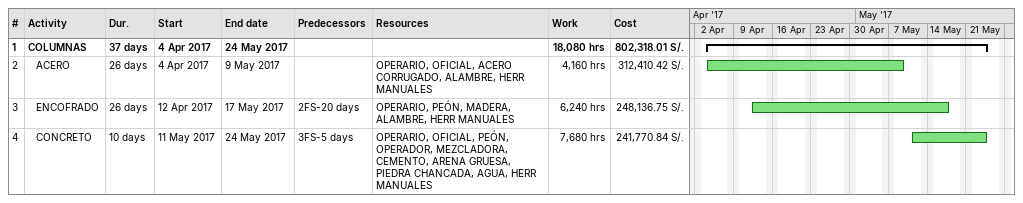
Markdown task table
| ID | Level | Task | Duration | Start | Finish | Predecessors | Resources | Work (h) | Cost (S/.) |
|---|---|---|---|---|---|---|---|---|---|
| 1 | 1 | **COLUMNAS** | 37d | 2017-04-04 | 2017-05-24 |  |  | 18080 | 802318.01 |
| 2 | 2 | ACERO | 26d | 2017-04-04 | 2017-05-09 |  | OPERARIO, OFICIAL, ACERO CORRUGADO, ALAMBRE, HERR MANUALES | 4160 | 312410.42 |
| 3 | 2 | ENCOFRADO | 26d | 2017-04-12 | 2017-05-17 | 2FS-20d | OPERARIO, PEÓN, MADERA, ALAMBRE, HERR MANUALES | 6240 | 248136.75 |
| 4 | 2 | CONCRETO | 10d | 2017-05-11 | 2017-05-24 | 3FS-5d | OPERARIO, OFICIAL, PEÓN, OPERADOR, MEZCLADORA, CEMENTO, ARENA GRUESA, PIEDRA CHANCADA, AGUA, HERR MANUALES | 7680 | 241770.84 |
